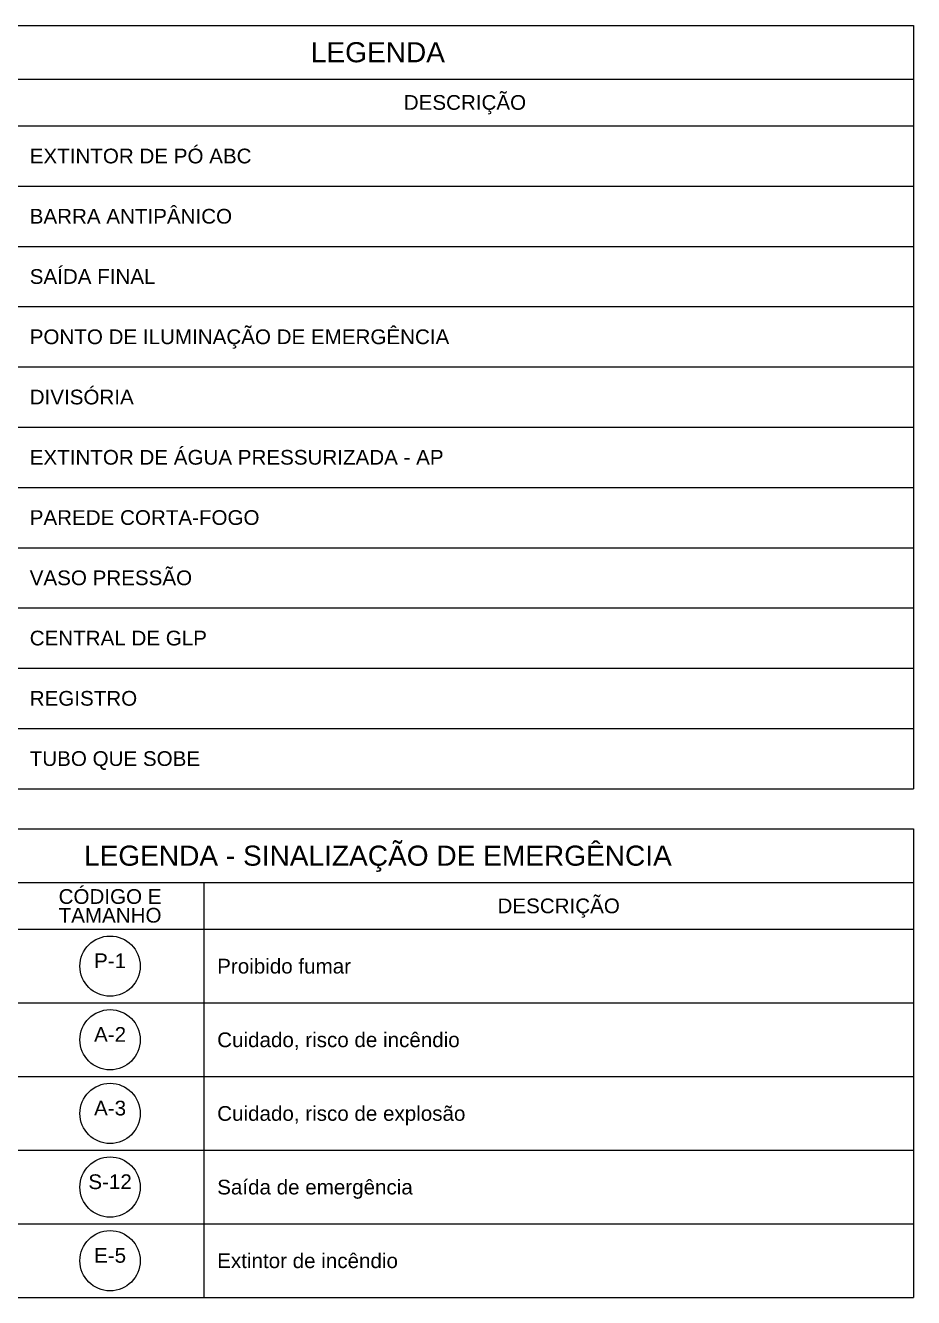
# Model space of a CAD drawing. Header units: metres. Extents: x -1.9 to 50, y -4.7 to 20.4.
# Drawn here: x 36.74 to 50, y -3.5 to 15.5 of the extents above; entities that cross this region are included whole.
import ezdxf
from ezdxf.enums import TextEntityAlignment as Align

# ---------------------------------------------------------------- set-up
doc = ezdxf.new("R2010")
doc.units = ezdxf.units.M
doc.header["$LTSCALE"] = 0.1
for name, color, linetype, lineweight in [('LEGENDA', 7, 'Continuous', 13), ('SINAL_DEMAIS', 30, 'Continuous', 25), ('SINAL_EQUIPAMENTOS', 1, 'Continuous', 25), ('SINALIZACAO', 3, 'Continuous', 25)]:
    doc.layers.add(name, color=color, linetype=linetype, lineweight=lineweight)
doc.styles.add('COSCIP-TEXTO', font='arial.ttf')

# ---------------------------------------------------------------- blocks, each defined once
blk = doc.blocks.new('PLACA_CHAMADA_P-1')
at = {"color": 30, "lineweight": 25}
blk.add_circle((0, 0), 0.45, dxfattribs=at)
at = {"color": 30, "style": 'COSCIP-TEXTO'}
for tag, height, p in [('CODIGO', 0.22, (0, 0.08)), ('DIMENSAO', 0.12, (0, -0.17))]:
    blk.add_attdef(tag, text='', height=height, dxfattribs=at).set_placement(p, align=Align.MIDDLE_CENTER)
blk = doc.blocks.new('PLACA_CHAMADA_A-2')
at = {"color": 30, "lineweight": 25}
blk.add_circle((0, 0), 0.45, dxfattribs=at)
at = {"color": 30, "style": 'COSCIP-TEXTO'}
for tag, height, p in [('CODIGO', 0.22, (0, 0.08)), ('DIMENSAO', 0.12, (0, -0.17))]:
    blk.add_attdef(tag, text='', height=height, dxfattribs=at).set_placement(p, align=Align.MIDDLE_CENTER)
blk = doc.blocks.new('PLACA_CHAMADA_A-3')
at = {"color": 30, "lineweight": 25}
blk.add_circle((0, 0), 0.45, dxfattribs=at)
at = {"color": 30, "style": 'COSCIP-TEXTO'}
for tag, height, p in [('CODIGO', 0.22, (0, 0.08)), ('DIMENSAO', 0.12, (0, -0.17))]:
    blk.add_attdef(tag, text='', height=height, dxfattribs=at).set_placement(p, align=Align.MIDDLE_CENTER)
blk = doc.blocks.new('PLACA_CHAMADA_S-12')
at = {"color": 3, "lineweight": 25}
blk.add_circle((0, 0), 0.45, dxfattribs=at)
at = {"color": 3, "style": 'COSCIP-TEXTO'}
for tag, height, p in [('CODIGO', 0.22, (0, 0.08)), ('DIMENSAO', 0.12, (0, -0.17))]:
    blk.add_attdef(tag, text='', height=height, dxfattribs=at).set_placement(p, align=Align.MIDDLE_CENTER)
blk = doc.blocks.new('PLACA_CHAMADA_E-5')
at = {"color": 1, "lineweight": 25}
blk.add_circle((0, 0), 0.45, dxfattribs=at)
at = {"color": 1, "style": 'COSCIP-TEXTO'}
for tag, height, p in [('CODIGO', 0.22, (0, 0.08)), ('DIMENSAO', 0.12, (0, -0.17))]:
    blk.add_attdef(tag, text='', height=height, dxfattribs=at).set_placement(p, align=Align.MIDDLE_CENTER)

msp = doc.modelspace()

# ---------------------------------------------------------------- linework, layer by layer
at = {"layer": 'LEGENDA'}
for p, q in [((34, 15.5), (50, 15.5)), ((50, 15.5), (50, 4.1)), ((34, 14.7), (50, 14.7)), ((34, 14), (50, 14)), ((34, 13.1), (50, 13.1)), ((34, 12.2), (50, 12.2)), ((34, 11.3), (50, 11.3)), ((34, 10.4), (50, 10.4)), ((34, 9.5), (50, 9.5)), ((34, 8.6), (50, 8.6)), ((34, 7.7), (50, 7.7)), ((34, 6.8), (50, 6.8)), ((34, 5.9), (50, 5.9)), ((34, 5), (50, 5)), ((34, 4.1), (50, 4.1)), ((34, 3.5), (50, 3.5)), ((50, 3.5), (50, -3.5)), ((34, 2.7), (50, 2.7)), ((39.4, 2.7), (39.4, -3.5)), ((34, 2), (50, 2)), ((34, 0.9), (50, 0.9)), ((34, -0.2), (50, -0.2)), ((34, -1.3), (50, -1.3)), ((34, -2.4), (50, -2.4)), ((34, -3.5), (50, -3.5))]:
    msp.add_line(p, q, dxfattribs=at)

# ---------------------------------------------------------------- block references
at = {"layer": 'SINAL_DEMAIS'}
for name, p, values in [('PLACA_CHAMADA_P-1', (38, 1.45), {'CODIGO': 'P-1'}), ('PLACA_CHAMADA_A-2', (38, 0.35), {'CODIGO': 'A-2'}), ('PLACA_CHAMADA_A-3', (38, -0.75), {'CODIGO': 'A-3'})]:
    msp.add_blockref(name, p, dxfattribs=at).add_auto_attribs(values)
at = {"layer": 'SINAL_EQUIPAMENTOS'}
msp.add_blockref('PLACA_CHAMADA_E-5', (38, -2.95), dxfattribs=at).add_auto_attribs({'CODIGO': 'E-5'})
at = {"layer": 'SINALIZACAO'}
msp.add_blockref('PLACA_CHAMADA_S-12', (38, -1.85), dxfattribs=at).add_auto_attribs({'CODIGO': 'S-12'})

# ---------------------------------------------------------------- texts
at = {"layer": 'LEGENDA', "style": 'COSCIP-TEXTO'}
for s, height, p in [('LEGENDA', 0.3, (42, 15.1)), ('DESCRIÇÃO', 0.22, (43.3, 14.35)), ('LEGENDA - SINALIZAÇÃO DE EMERGÊNCIA', 0.3, (42, 3.1)), ('CÓDIGO E', 0.22, (38, 2.49)), ('DESCRIÇÃO', 0.22, (44.7, 2.35)), ('TAMANHO', 0.22, (38, 2.21))]:
    msp.add_text(s, height=height, dxfattribs=at).set_placement(p, align=Align.MIDDLE_CENTER)
for s, p in [('EXTINTOR DE PÓ ABC', (36.8, 13.55)), ('BARRA ANTIPÂNICO', (36.8, 12.65)), ('SAÍDA FINAL', (36.8, 11.75)), ('PONTO DE ILUMINAÇÃO DE EMERGÊNCIA', (36.8, 10.85)), ('DIVISÓRIA', (36.8, 9.95)), ('EXTINTOR DE ÁGUA PRESSURIZADA - AP', (36.8, 9.05)), ('PAREDE CORTA-FOGO', (36.8, 8.15)), ('VASO PRESSÃO', (36.8, 7.25)), ('CENTRAL DE GLP', (36.8, 6.35)), ('REGISTRO', (36.8, 5.45)), ('TUBO QUE SOBE', (36.8, 4.55)), ('Proibido fumar', (39.6, 1.45)), ('Cuidado, risco de incêndio', (39.6, 0.35)), ('Cuidado, risco de explosão', (39.6, -0.75)), ('Saída de emergência', (39.6, -1.85)), ('Extintor de incêndio', (39.6, -2.95))]:
    msp.add_text(s, height=0.22, dxfattribs=at).set_placement(p, align=Align.MIDDLE_LEFT)

doc.saveas('drawing.dxf')
